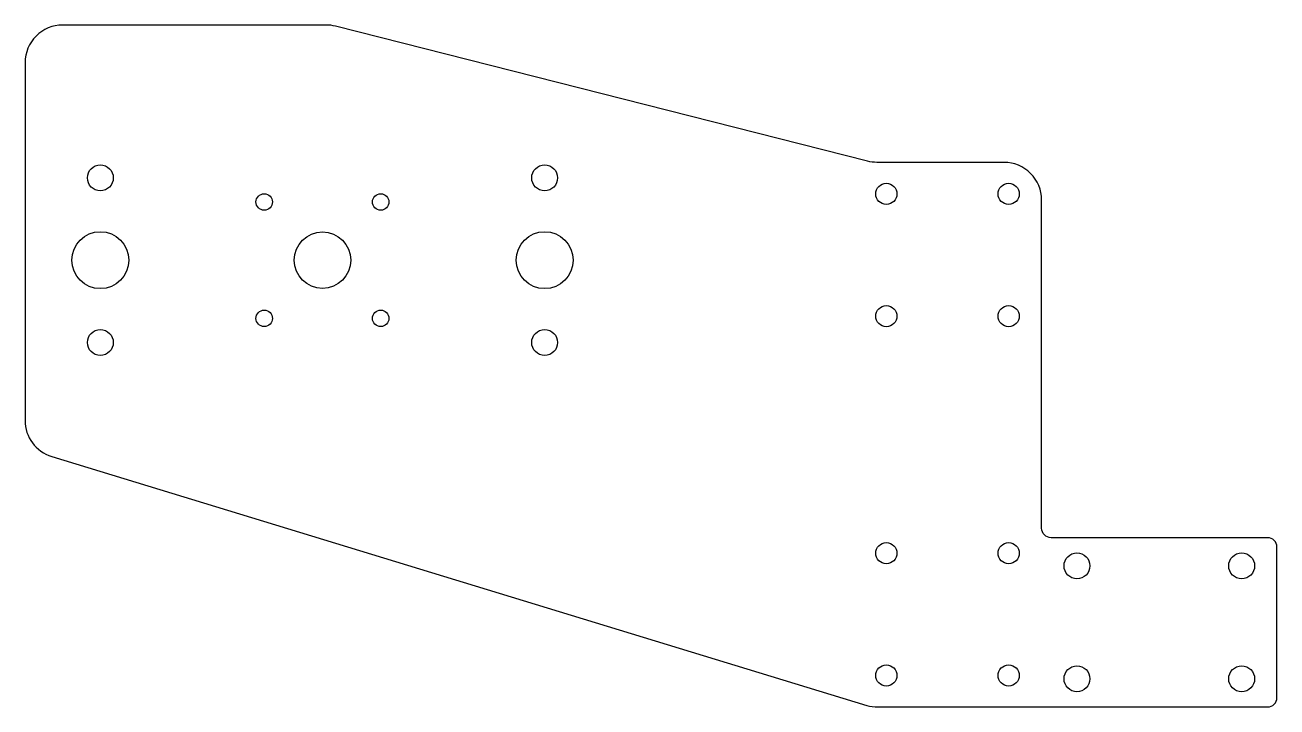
# Model space of a CAD drawing. Header units: millimetres. Extents: x -182 to 84, y -442 to -297.
import ezdxf

# ---------------------------------------------------------------- set-up
doc = ezdxf.new("R2010")
doc.units = ezdxf.units.MM

msp = doc.modelspace()

# ---------------------------------------------------------------- linework, layer by layer
msp.add_lwpolyline([(-118.07, -296.52), (-174.07, -296.52, 0.414214), (-182.07, -304.52), (-182.07, -380.6, 0.329795), (-176.41, -388.25), (-3.22, -441.17, 0.074273), (-0.88, -441.52), (81.93, -441.52, 0.414214), (83.93, -439.52), (83.93, -407.52, 0.414214), (81.93, -405.52), (35.93, -405.52, -0.414214), (33.93, -403.52), (33.93, -333.72, 0.414214), (25.93, -325.72), (-1.07, -325.72, -0.062245), (-3.04, -325.47), (-116.1, -296.77, 0.062245)], format="xyb", close=True)
for centre, radius in [((-166.07, -329.02), 2.75), ((-71.67, -329.02), 2.75), ((-131.25, -334.14), 1.75), ((-106.5, -334.14), 1.75), ((0.93, -332.42), 2.25), ((26.93, -332.42), 2.25), ((-166.07, -346.52), 6.05), ((-71.67, -346.52), 6.05), ((-118.87, -346.52), 6), ((0.93, -358.42), 2.25), ((26.93, -358.42), 2.25), ((-131.25, -358.89), 1.75), ((-106.5, -358.89), 1.75), ((-166.07, -364.02), 2.75), ((-71.67, -364.02), 2.75), ((0.93, -408.82), 2.25), ((26.93, -408.82), 2.25), ((41.43, -411.52), 2.75), ((76.43, -411.52), 2.75), ((0.93, -434.82), 2.25), ((26.93, -434.82), 2.25), ((41.43, -435.52), 2.75), ((76.43, -435.52), 2.75)]:
    msp.add_circle(centre, radius)

doc.saveas('drawing.dxf')
